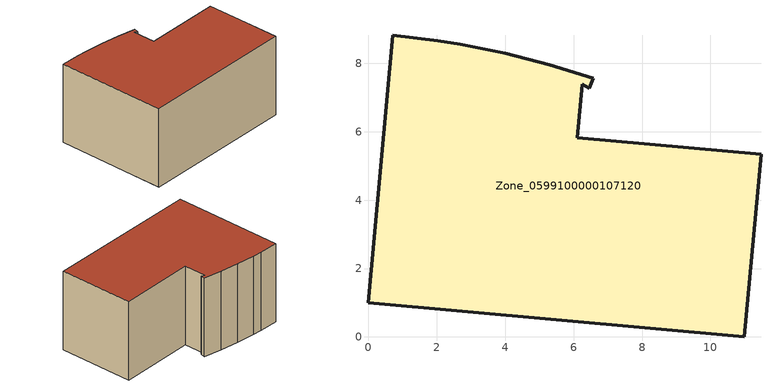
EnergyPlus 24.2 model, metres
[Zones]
Zone_0599100000107120
 floor ground (C_G): 6.57,7.57 6.46,7.27 6.25,7.39 6.11,5.82 11.48,5.35 10.99,0 0,1 0.71,8.83 2.03,8.66 2.69,8.55 4,8.29 5.29,7.96 z0
 wall outside (C_F): 2.69,8.55 2.03,8.66 0.71,8.83 0,1 10.99,0 11.48,5.35 6.11,5.82 6.25,7.39 6.46,7.27 6.57,7.57 5.29,7.96 4,8.29 2.69,8.55 z0:5.75
 roof outside (C_R): 6.46,7.27 6.57,7.57 5.29,7.96 4,8.29 2.69,8.55 2.03,8.66 0.71,8.83 0,1 10.99,0 11.48,5.35 6.11,5.82 6.25,7.39 z5.75
[BUILDING]
Pand.0599100000107120: North Axis=0; Terrain=City; Loads Convergence Tolerance Value=0.04; Temperature Convergence Tolerance Value=0.4; Solar Distribution=FullExterior; Maximum Number of Warmup Days=25; Minimum Number of Warmup Days=1
[Site:Location]
Rotterdam.The.Hague.AP_ZH_NLD Design_Conditions: Latitude=51.96; Longitude=4.45; Time Zone=1; Elevation=-4.5
[SITE:GROUNDTEMPERATURE:BUILDINGSURFACE]
18, 18, 18, 18, 18, 18, 18, 18, 18, 18, 18, 18
[MATERIAL] Thermal Absorptance=0.9; Solar Absorptance=0.7; Visible Absorptance=0.7
Name | Roughness | Thickness | Conductivity | Density | Specific Heat
G.TC.1992-2005 | MediumSmooth | 0.15 | 0.06 | 540 | 1210
F.TC.1992-2005 | Rough | 0.3 | 0.12 | 1920 | 840
R.TC.1992-2005 | MediumRough | 0.2 | 0.08 | 1500 | 1000
[CONSTRUCTION]
C_G: G.TC.1992-2005
C_F: F.TC.1992-2005
C_R: R.TC.1992-2005
[ZONE]
Zone_0599100000107120: Type=1; Multiplier=1; Ceiling Height=Autocalculate; Volume=Autocalculate; Floor Area=autocalculate; Part of Total Floor Area=Yes
[ZONEINFILTRATION:DESIGNFLOWRATE]
Infil_Zone_0599100000107120: Zone or ZoneList or Space or SpaceList=Zone_0599100000107120; Schedule=AlwaysOn; Design Flow Rate Calculation Method=Flow/Area; Flow Rate per Floor Area=0.0015; Constant Term Coefficient=1; Temperature Term Coefficient=0; Velocity Term Coefficient=0; Velocity Squared Term Coefficient=0
[HVACTEMPLATE:ZONE:IDEALLOADSAIRSYSTEM]
Zone_0599100000107120: Maximum Heating Supply Air Temperature=50; Minimum Cooling Supply Air Temperature=13; Maximum Heating Supply Air Humidity Ratio=0.0156; Minimum Cooling Supply Air Humidity Ratio=0.0077; Heating Limit=NoLimit; Cooling Limit=NoLimit; Dehumidification Control Type=ConstantSensibleHeatRatio; Cooling Sensible Heat Ratio=0.7; Dehumidification Setpoint=60; Humidification Control Type=None; Humidification Setpoint=30; Outdoor Air Method=None; Outdoor Air Flow Rate per Person=0.00944; Outdoor Air Flow Rate per Zone Floor Area=0; Outdoor Air Flow Rate per Zone=0; Demand Controlled Ventilation Type=None; Outdoor Air Economizer Type=NoEconomizer; Heat Recovery Type=None; Sensible Heat Recovery Effectiveness=0.7; Latent Heat Recovery Effectiveness=0.65
[ZONECONTROL:THERMOSTAT]
ThermostatControl_Zone_0599100000107120: Zone or ZoneList=Zone_0599100000107120; Control Type Schedule=DualSetpointControlType; Control 1=Thermostat_Zone_0599100000107120; Temperature Difference Between Cutout And Setpoint=0
[THERMOSTATSETPOINT:DUALSETPOINT]
Thermostat_Zone_0599100000107120: Heating Setpoint Temperature Schedule=HeatingSetpoint_Zone_0599100000107120; Cooling Setpoint Temperature Schedule=CoolingSetpoint_Zone_0599100000107120
[SCHEDULE:COMPACT]
HeatingSetpoint_Zone_0599100000107120: Through: 12/31, For: AllDays, Until: 24:00, 21
CoolingSetpoint_Zone_0599100000107120: Through: 12/31, For: AllDays, Until: 24:00, 24
DualSetpointControlType: Through: 12/31, For: AllDays, Until: 24:00, 4
AlwaysOn: Through: 12/31, For: AllDays, Until: 24:00, 1
